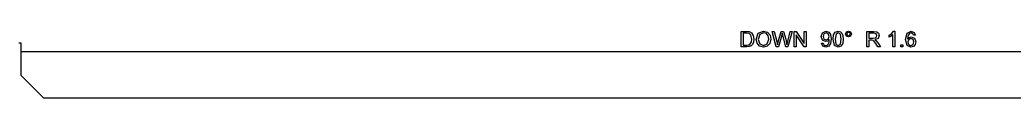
# Model space of a CAD drawing. Header units: millimetres. Extents: x -200 to 3600, y -1100 to 300.
# Drawn here: x 756.8 to 977.2, y 5.2 to 20 of the extents above; entities that cross this region are included whole.
import ezdxf

# ---------------------------------------------------------------- set-up
doc = ezdxf.new("R2010")
doc.units = ezdxf.units.MM
doc.layers.add('Layer0', color=7, linetype='CONTINUOUS', true_color=0xffffff)
doc.layers.add('MTEXT', color=7, linetype='CONTINUOUS', true_color=0xffffff)

msp = doc.modelspace()

# ---------------------------------------------------------------- linework, layer by layer
at = {"layer": 'Layer0'}
for p, q in [((757.05, 17.39), (756.55, 17.39)), ((757.05, 15.5), (757.05, 17.39)), ((757.05, 15.5), (1116.05, 15.5)), ((757.05, 10.22), (757.05, 15.5)), ((757.05, 10.22), (762.05, 5.22)), ((762.05, 5.22), (1111.05, 5.22))]:
    msp.add_line(p, q, dxfattribs=at)
at = {"layer": 'MTEXT'}
for p, q in [((916.64, 16.54), (916.64, 19.99)), ((916.64, 19.99), (917.83, 19.99)), ((917.83, 19.99), (918.44, 19.94)), ((918.44, 19.94), (918.94, 19.69)), ((920.43, 19.56), (921.62, 20.05)), ((921.62, 20.05), (922.48, 19.82)), ((924.45, 16.54), (923.54, 19.99)), ((923.54, 19.99), (924.01, 19.99)), ((924.01, 19.99), (924.53, 17.73)), ((924.83, 17.66), (925.49, 19.99)), ((925.49, 19.99), (926.04, 19.99)), ((926.04, 19.99), (926.53, 18.24)), ((926.97, 17.77), (927.51, 19.99)), ((927.97, 19.99), (927.02, 16.54)), ((927.51, 19.99), (927.97, 19.99)), ((928.39, 16.54), (928.39, 19.99)), ((928.39, 19.99), (928.85, 19.99)), ((928.85, 19.99), (930.66, 17.28)), ((930.66, 17.28), (930.66, 19.99)), ((930.66, 19.99), (931.1, 19.99)), ((931.1, 19.99), (931.1, 16.54)), ((934.67, 19.68), (935.44, 20)), ((935.44, 20), (936.06, 19.82)), ((937.53, 19.8), (938.16, 20)), ((938.16, 20), (938.64, 19.89)), ((938.64, 19.89), (938.99, 19.57)), ((939.81, 19.39), (940, 19.85)), ((940, 19.85), (940.46, 20.04)), ((940.46, 20.04), (940.92, 19.85)), ((940.92, 19.85), (941.11, 19.39)), ((944.48, 16.54), (944.48, 19.99)), ((944.48, 19.99), (946.01, 19.99)), ((946.01, 19.99), (946.71, 19.89)), ((946.71, 19.89), (947.09, 19.57)), ((950.05, 19.54), (950.43, 20)), ((950.43, 20), (950.7, 20)), ((950.7, 20), (950.7, 16.54)), ((953.47, 19.61), (954.34, 20)), ((954.34, 20), (955, 19.77)), ((917.82, 19.58), (917.1, 19.58)), ((917.1, 19.58), (917.1, 16.95)), ((918.41, 19.51), (917.82, 19.58)), ((918.84, 19.12), (918.41, 19.51)), ((919.02, 18.29), (918.84, 19.12)), ((918.93, 17.63), (919.02, 18.29)), ((918.94, 19.69), (919.35, 19.1)), ((919.35, 19.1), (919.49, 18.28)), ((919.49, 18.28), (919.4, 17.59)), ((919.97, 18.22), (920.43, 19.56)), ((920.17, 17.36), (919.97, 18.22)), ((920.79, 19.32), (920.44, 18.21)), ((920.44, 18.21), (920.78, 17.23)), ((921.63, 19.65), (920.79, 19.32)), ((922.24, 19.48), (921.63, 19.65)), ((922.65, 19), (922.24, 19.48)), ((922.46, 17.24), (922.8, 18.26)), ((922.48, 19.82), (923.07, 19.18)), ((922.8, 18.26), (922.65, 19)), ((923.27, 18.26), (923.05, 17.32)), ((923.07, 19.18), (923.27, 18.26)), ((924.53, 17.73), (924.68, 17.03)), ((924.68, 17.03), (924.83, 17.66)), ((925.65, 19.17), (924.92, 16.54)), ((925.75, 19.57), (925.65, 19.17)), ((925.86, 19.17), (925.75, 19.57)), ((926.58, 16.54), (925.86, 19.17)), ((926.53, 18.24), (926.8, 17.03)), ((926.8, 17.03), (926.97, 17.77)), ((930.63, 16.54), (928.82, 19.25)), ((928.82, 19.25), (928.82, 16.54)), ((934.36, 18.84), (934.67, 19.68)), ((934.66, 18.02), (934.36, 18.84)), ((935.38, 17.71), (934.66, 18.02)), ((935.01, 19.42), (934.8, 18.82)), ((934.8, 18.82), (934.99, 18.29)), ((934.99, 18.29), (935.48, 18.08)), ((935.5, 19.65), (935.01, 19.42)), ((935.86, 17.84), (935.38, 17.71)), ((935.48, 18.08), (935.97, 18.29)), ((935.96, 19.44), (935.5, 19.65)), ((936.2, 18.16), (935.86, 17.84)), ((936.16, 18.86), (935.96, 19.44)), ((935.97, 18.29), (936.16, 18.86)), ((936.06, 19.82), (936.48, 19.3)), ((936.14, 17.56), (936.2, 18.08)), ((936.2, 18.08), (936.2, 18.16)), ((936.48, 19.3), (936.63, 18.34)), ((936.63, 18.34), (936.48, 17.29)), ((937.04, 18.24), (937.16, 19.22)), ((937.38, 16.84), (937.04, 18.24)), ((937.16, 19.22), (937.53, 19.8)), ((937.69, 19.4), (937.47, 18.24)), ((937.47, 18.24), (937.67, 17.11)), ((938.15, 19.65), (937.69, 19.4)), ((938.65, 19.37), (938.15, 19.65)), ((938.85, 18.24), (938.65, 19.37)), ((938.65, 17.12), (938.85, 18.24)), ((938.99, 19.57), (939.2, 19.06)), ((939.28, 18.24), (939.16, 17.26)), ((939.2, 19.06), (939.28, 18.24)), ((940, 18.93), (939.81, 19.39)), ((940.46, 18.74), (940, 18.93)), ((940.18, 19.67), (940.07, 19.39)), ((940.07, 19.39), (940.18, 19.11)), ((940.46, 19.79), (940.18, 19.67)), ((940.18, 19.11), (940.46, 19)), ((940.74, 19.67), (940.46, 19.79)), ((940.46, 19), (940.74, 19.11)), ((940.92, 18.93), (940.46, 18.74)), ((940.86, 19.39), (940.74, 19.67)), ((940.74, 19.11), (940.86, 19.39)), ((941.11, 19.39), (940.92, 18.93)), ((946.03, 19.61), (944.94, 19.61)), ((944.94, 19.61), (944.94, 18.47)), ((944.94, 18.47), (945.92, 18.47)), ((945.47, 18.07), (944.94, 18.07)), ((944.94, 18.07), (944.94, 16.54)), ((945.72, 18.06), (945.47, 18.07)), ((945.93, 17.96), (945.72, 18.06)), ((945.92, 18.47), (946.4, 18.53)), ((946.16, 17.73), (945.93, 17.96)), ((946.59, 19.45), (946.03, 19.61)), ((946.49, 17.26), (946.16, 17.73)), ((947, 18.43), (946.26, 18.11)), ((946.26, 18.11), (946.54, 17.94)), ((946.4, 18.53), (946.67, 18.74)), ((946.54, 17.94), (946.92, 17.48)), ((946.76, 19.05), (946.59, 19.45)), ((946.67, 18.74), (946.76, 19.05)), ((947.23, 19.05), (947, 18.43)), ((947.09, 19.57), (947.23, 19.05)), ((949.43, 19.14), (950.05, 19.54)), ((949.43, 18.73), (949.43, 19.14)), ((949.88, 18.95), (949.43, 18.73)), ((950.28, 19.24), (949.88, 18.95)), ((950.28, 16.54), (950.28, 19.24)), ((953.1, 18.15), (953.47, 19.61)), ((953.43, 16.87), (953.1, 18.15)), ((953.64, 19.12), (953.52, 18.32)), ((953.52, 18.32), (953.9, 18.66)), ((953.79, 18.2), (953.59, 17.66)), ((953.59, 17.66), (953.68, 17.24)), ((953.96, 19.54), (953.64, 19.12)), ((954.27, 18.4), (953.79, 18.2)), ((953.9, 18.66), (954.36, 18.78)), ((954.31, 19.65), (953.96, 19.54)), ((954.75, 18.2), (954.27, 18.4)), ((954.73, 19.47), (954.31, 19.65)), ((954.36, 18.78), (955.08, 18.47)), ((954.89, 19.11), (954.73, 19.47)), ((954.94, 17.64), (954.75, 18.2)), ((954.75, 17.05), (954.94, 17.64)), ((955.31, 19.14), (954.89, 19.11)), ((955, 19.77), (955.31, 19.14)), ((955.08, 18.47), (955.37, 17.66)), ((955.37, 17.66), (955.23, 17.06)), ((917.88, 16.54), (916.64, 16.54)), ((917.1, 16.95), (917.83, 16.95)), ((917.83, 16.95), (918.37, 17.01)), ((918.44, 16.6), (917.88, 16.54)), ((918.37, 17.01), (918.67, 17.19)), ((918.85, 16.78), (918.44, 16.6)), ((918.67, 17.19), (918.93, 17.63)), ((919.16, 17.09), (918.85, 16.78)), ((919.4, 17.59), (919.16, 17.09)), ((920.75, 16.72), (920.17, 17.36)), ((921.62, 16.49), (920.75, 16.72)), ((920.78, 17.23), (921.62, 16.88)), ((921.62, 16.88), (922.46, 17.24)), ((922.46, 16.7), (921.62, 16.49)), ((923.05, 17.32), (922.46, 16.7)), ((924.92, 16.54), (924.45, 16.54)), ((927.02, 16.54), (926.58, 16.54)), ((928.82, 16.54), (928.39, 16.54)), ((931.1, 16.54), (930.63, 16.54)), ((934.43, 17.34), (934.83, 17.38)), ((934.73, 16.71), (934.43, 17.34)), ((935.39, 16.49), (934.73, 16.71)), ((934.83, 17.38), (935.03, 16.96)), ((935.03, 16.96), (935.4, 16.83)), ((936.06, 16.69), (935.39, 16.49)), ((935.4, 16.83), (935.74, 16.92)), ((935.74, 16.92), (935.98, 17.16)), ((935.98, 17.16), (936.14, 17.56)), ((936.48, 17.29), (936.06, 16.69)), ((938.16, 16.49), (937.38, 16.84)), ((937.67, 17.11), (938.16, 16.83)), ((938.16, 16.83), (938.65, 17.12)), ((938.78, 16.69), (938.16, 16.49)), ((939.16, 17.26), (938.78, 16.69)), ((944.94, 16.54), (944.48, 16.54)), ((946.94, 16.54), (946.49, 17.26)), ((946.92, 17.48), (947.51, 16.54)), ((947.51, 16.54), (946.94, 16.54)), ((950.7, 16.54), (950.28, 16.54)), ((952.02, 16.54), (952.02, 17.03)), ((952.02, 17.03), (952.5, 17.03)), ((952.5, 16.54), (952.02, 16.54)), ((952.5, 17.03), (952.5, 16.54)), ((954.3, 16.49), (953.43, 16.87)), ((953.68, 17.24), (953.94, 16.94)), ((953.94, 16.94), (954.29, 16.83)), ((954.29, 16.83), (954.75, 17.05)), ((954.85, 16.63), (954.3, 16.49)), ((955.23, 17.06), (954.85, 16.63))]:
    msp.add_line(p, q, dxfattribs=at)

doc.saveas('drawing.dxf')
